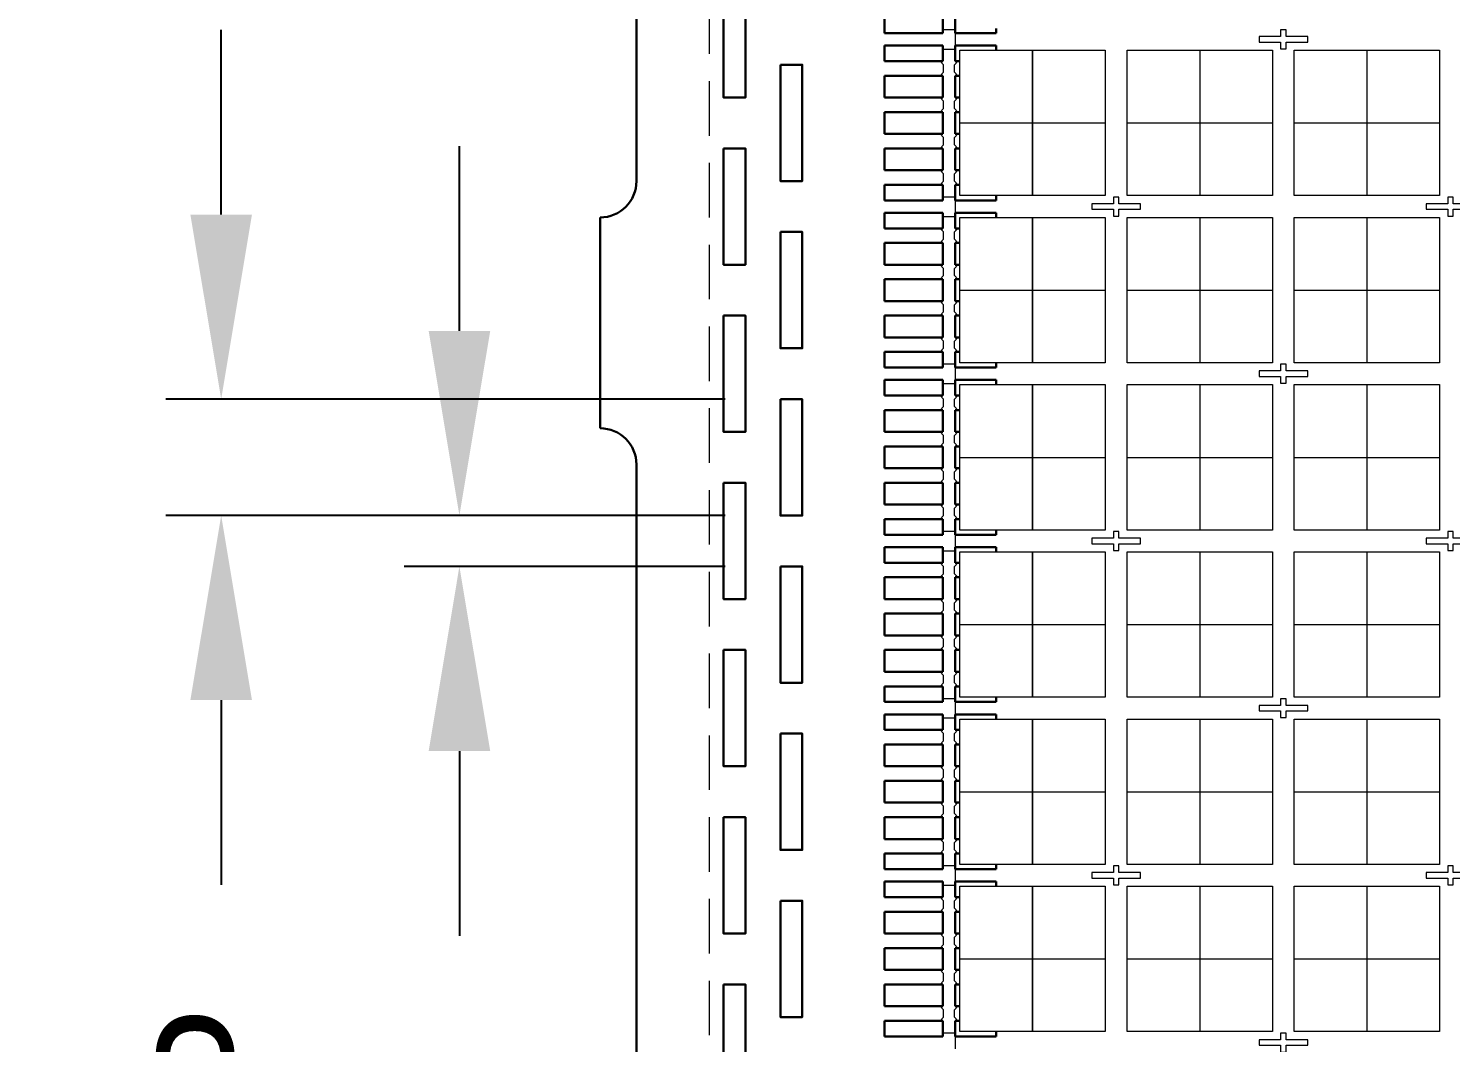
# Model space of a CAD drawing. Extents: x 1030 to 1169, y -270 to -166.
# Drawn here: x 1030.52 to 1050.09, y -223.43 to -209.48 of the extents above; entities that cross this region are included whole.
import ezdxf

# ---------------------------------------------------------------- set-up
doc = ezdxf.new("R2010")
doc.units = 0
doc.header["$LTSCALE"] = 3
doc.header["$MEASUREMENT"] = 0
for name, pattern in [('CENTER', [2, 1.25, -0.25, 0.25, -0.25]), ('HIDDEN', [0.375, 0.25, -0.125]), ('PHANTOM', [2.5, 1.25, -0.25, 0.25, -0.25, 0.25, -0.25])]:
    doc.linetypes.add(name, pattern=pattern)
for name, color, linetype, lineweight in [('CLIN', 1, 'CENTER', 15), ('DIM', 4, 'Continuous', 13), ('FULL METAL', 33, 'HIDDEN', 15), ('HIDN', 6, 'HIDDEN', 15), ('HIDN2', 3, 'HIDDEN', 15), ('OBJ', 3, 'Continuous', 30), ('OBJ1', 7, 'Continuous', 30), ('OBJ3', 40, 'Continuous', 30), ('PHANTOM', 5, 'PHANTOM', 15), ('SAW', 2, 'HIDDEN', 15)]:
    doc.layers.add(name, color=color, linetype=linetype, lineweight=lineweight)
doc.dimstyles.new('3DEC X 1', dxfattribs={"dimtxt": 1.778, "dimasz": 2.54, "dimexe": 0.762, "dimexo": 0.762, "dimgap": 0.762, "dimtad": 0, "dimdec": 3, "dimzin": 0, "dimdsep": 46, "dimtxsty": 'Standard', "dimcen": 0, "dimadec": 0, "dimazin": 0, "dimtfac": 1, "dimtdec": 3, "dimtofl": 0, "dimtmove": 0, "dimatfit": 3, "dimfxl": 1, "dimtolj": 1, "dimtzin": 0, "dimarcsym": 0})

# ---------------------------------------------------------------- blocks, each defined once
blk = doc.blocks.new('*D15')
at = {"layer": 'Defpoints', "color": 0, "transparency": 16777216}
for p in [(1477.423, -305.169), (1473.006, -305.869), (1477.423, -305.869)]:
    blk.add_point(p, dxfattribs=at)
at = {"layer": 'DIM', "color": 0, "lineweight": -2, "transparency": 16777216}
for p, q in [((1473.006, -302.629), (1473.006, -300.089)), ((1476.661, -305.169), (1472.244, -305.169)), ((1476.661, -305.869), (1472.244, -305.869)), ((1473.006, -308.409), (1473.006, -310.949))]:
    blk.add_line(p, q, dxfattribs=at)
at = {"layer": 'DIM', "color": 0, "transparency": 16777216}
for points in [[(1472.583, -302.629), (1473.43, -302.629), (1473.006, -305.169)], [(1472.583, -308.409), (1473.43, -308.409), (1473.006, -305.869)]]:
    blk.add_solid(points, dxfattribs=at)
at = {"layer": 'DIM', "color": 0, "transparency": 16777216, "insert": (1473.006, -318.379), "char_height": 1.778, "attachment_point": 5, "rotation": 90}
blk.add_mtext('\\A1;0.700 TYP', dxfattribs=at)
blk = doc.blocks.new('*D16')
at = {"layer": 'Defpoints', "color": 0, "transparency": 16777216}
for p in [(1477.423, -303.569), (1469.729, -305.169), (1477.423, -305.169)]:
    blk.add_point(p, dxfattribs=at)
at = {"layer": 'DIM', "color": 0, "lineweight": -2, "transparency": 16777216}
for p, q in [((1469.729, -301.029), (1469.729, -298.489)), ((1476.661, -303.569), (1468.967, -303.569)), ((1476.661, -305.169), (1468.967, -305.169)), ((1469.729, -307.709), (1469.729, -310.249))]:
    blk.add_line(p, q, dxfattribs=at)
at = {"layer": 'DIM', "color": 0, "transparency": 16777216}
for points in [[(1469.305, -301.029), (1470.152, -301.029), (1469.729, -303.569)], [(1469.305, -307.709), (1470.152, -307.709), (1469.729, -305.169)]]:
    blk.add_solid(points, dxfattribs=at)
at = {"layer": 'DIM', "color": 0, "transparency": 16777216, "insert": (1469.729, -317.53), "char_height": 1.778, "attachment_point": 5, "rotation": 90}
blk.add_mtext('\\A1;1.600 TYP', dxfattribs=at)

msp = doc.modelspace()

# ---------------------------------------------------------------- linework, layer by layer
at = {"layer": 'CLIN'}
for p, q in [((1044.3382, -209.7839), (1044.3382, -211.7839)), ((1044.3382, -211.7839), (1044.3382, -209.7839)), ((1046.6382, -209.7839), (1046.6382, -211.7839)), ((1048.9382, -209.7839), (1048.9382, -211.7839)), ((1043.3382, -210.7839), (1045.3382, -210.7839)), ((1043.3382, -210.7839), (1045.3382, -210.7839)), ((1045.6382, -210.7839), (1047.6382, -210.7839)), ((1047.9382, -210.7839), (1049.9382, -210.7839)), ((1044.3382, -212.0839), (1044.3382, -214.0839)), ((1044.3382, -214.0839), (1044.3382, -212.0839)), ((1046.6382, -212.0839), (1046.6382, -214.0839)), ((1048.9382, -212.0839), (1048.9382, -214.0839)), ((1043.3382, -213.0839), (1045.3382, -213.0839)), ((1043.3382, -213.0839), (1045.3382, -213.0839)), ((1045.6382, -213.0839), (1047.6382, -213.0839)), ((1047.9382, -213.0839), (1049.9382, -213.0839)), ((1044.3382, -214.3839), (1044.3382, -216.3839)), ((1044.3382, -216.3839), (1044.3382, -214.3839)), ((1046.6382, -214.3839), (1046.6382, -216.3839)), ((1048.9382, -214.3839), (1048.9382, -216.3839)), ((1043.3382, -215.3839), (1045.3382, -215.3839)), ((1043.3382, -215.3839), (1045.3382, -215.3839)), ((1045.6382, -215.3839), (1047.6382, -215.3839)), ((1047.9382, -215.3839), (1049.9382, -215.3839)), ((1044.3382, -216.6839), (1044.3382, -218.6839)), ((1044.3382, -218.6839), (1044.3382, -216.6839)), ((1046.6382, -216.6839), (1046.6382, -218.6839)), ((1048.9382, -216.6839), (1048.9382, -218.6839)), ((1043.3382, -217.6839), (1045.3382, -217.6839)), ((1043.3382, -217.6839), (1045.3382, -217.6839)), ((1045.6382, -217.6839), (1047.6382, -217.6839)), ((1047.9382, -217.6839), (1049.9382, -217.6839)), ((1044.3382, -218.9839), (1044.3382, -220.9839)), ((1044.3382, -220.9839), (1044.3382, -218.9839)), ((1046.6382, -218.9839), (1046.6382, -220.9839)), ((1048.9382, -218.9839), (1048.9382, -220.9839)), ((1043.3382, -219.9839), (1045.3382, -219.9839)), ((1043.3382, -219.9839), (1045.3382, -219.9839)), ((1045.6382, -219.9839), (1047.6382, -219.9839)), ((1047.9382, -219.9839), (1049.9382, -219.9839)), ((1044.3382, -221.2839), (1044.3382, -223.2839)), ((1044.3382, -223.2839), (1044.3382, -221.2839)), ((1046.6382, -221.2839), (1046.6382, -223.2839)), ((1048.9382, -221.2839), (1048.9382, -223.2839)), ((1043.3382, -222.2839), (1045.3382, -222.2839)), ((1043.3382, -222.2839), (1045.3382, -222.2839)), ((1045.6382, -222.2839), (1047.6382, -222.2839)), ((1047.9382, -222.2839), (1049.9382, -222.2839))]:
    msp.add_line(p, q, dxfattribs=at)
at = {"layer": 'FULL METAL'}
for points in [[(1047.4532, -209.6719), (1047.7502, -209.6719), (1047.7502, -209.7639), (1047.8262, -209.7639), (1047.8262, -209.6719), (1048.1232, -209.6719), (1048.1232, -209.5959), (1047.8262, -209.5959), (1047.8262, -209.5039), (1047.7502, -209.5039), (1047.7502, -209.5959), (1047.4532, -209.5959)], [(1045.1532, -211.9719), (1045.4502, -211.9719), (1045.4502, -212.0639), (1045.5262, -212.0639), (1045.5262, -211.9719), (1045.8232, -211.9719), (1045.8232, -211.8959), (1045.5262, -211.8959), (1045.5262, -211.8039), (1045.4502, -211.8039), (1045.4502, -211.8959), (1045.1532, -211.8959)], [(1049.7532, -211.9719), (1050.0502, -211.9719), (1050.0502, -212.0639), (1050.1262, -212.0639), (1050.1262, -211.9719), (1050.4232, -211.9719), (1050.4232, -211.8959), (1050.1262, -211.8959), (1050.1262, -211.8039), (1050.0502, -211.8039), (1050.0502, -211.8959), (1049.7532, -211.8959)], [(1047.4532, -214.2719), (1047.7502, -214.2719), (1047.7502, -214.3639), (1047.8262, -214.3639), (1047.8262, -214.2719), (1048.1232, -214.2719), (1048.1232, -214.1959), (1047.8262, -214.1959), (1047.8262, -214.1039), (1047.7502, -214.1039), (1047.7502, -214.1959), (1047.4532, -214.1959)], [(1045.1532, -216.5719), (1045.4502, -216.5719), (1045.4502, -216.6639), (1045.5262, -216.6639), (1045.5262, -216.5719), (1045.8232, -216.5719), (1045.8232, -216.4959), (1045.5262, -216.4959), (1045.5262, -216.4039), (1045.4502, -216.4039), (1045.4502, -216.4959), (1045.1532, -216.4959)], [(1049.7532, -216.5719), (1050.0502, -216.5719), (1050.0502, -216.6639), (1050.1262, -216.6639), (1050.1262, -216.5719), (1050.4232, -216.5719), (1050.4232, -216.4959), (1050.1262, -216.4959), (1050.1262, -216.4039), (1050.0502, -216.4039), (1050.0502, -216.4959), (1049.7532, -216.4959)], [(1047.4532, -218.8719), (1047.7502, -218.8719), (1047.7502, -218.9639), (1047.8262, -218.9639), (1047.8262, -218.8719), (1048.1232, -218.8719), (1048.1232, -218.7959), (1047.8262, -218.7959), (1047.8262, -218.7039), (1047.7502, -218.7039), (1047.7502, -218.7959), (1047.4532, -218.7959)], [(1045.1532, -221.1719), (1045.4502, -221.1719), (1045.4502, -221.2639), (1045.5262, -221.2639), (1045.5262, -221.1719), (1045.8232, -221.1719), (1045.8232, -221.0959), (1045.5262, -221.0959), (1045.5262, -221.0039), (1045.4502, -221.0039), (1045.4502, -221.0959), (1045.1532, -221.0959)], [(1049.7532, -221.1719), (1050.0502, -221.1719), (1050.0502, -221.2639), (1050.1262, -221.2639), (1050.1262, -221.1719), (1050.4232, -221.1719), (1050.4232, -221.0959), (1050.1262, -221.0959), (1050.1262, -221.0039), (1050.0502, -221.0039), (1050.0502, -221.0959), (1049.7532, -221.0959)], [(1047.4532, -223.4719), (1047.7502, -223.4719), (1047.7502, -223.5639), (1047.8262, -223.5639), (1047.8262, -223.4719), (1048.1232, -223.4719), (1048.1232, -223.3959), (1047.8262, -223.3959), (1047.8262, -223.3039), (1047.7502, -223.3039), (1047.7502, -223.3959), (1047.4532, -223.3959)]]:
    msp.add_lwpolyline(points, close=True, dxfattribs=at)
at = {"layer": 'HIDN'}
msp.add_lwpolyline([(1156.8882, -191.0839), (1039.8882, -191.0839), (1039.8882, -258.0839), (1156.8882, -258.0839)], close=True, dxfattribs=at)
at = {"layer": 'HIDN2'}
for p, q in [((1043.1032, -209.4989), (1043.2732, -209.4989)), ((1043.2732, -209.5489), (1043.2732, -209.7189)), ((1043.1032, -209.7689), (1043.2732, -209.7689)), ((1043.1032, -211.7989), (1043.2732, -211.7989)), ((1043.2732, -211.8489), (1043.2732, -212.0189)), ((1043.1032, -212.0689), (1043.2732, -212.0689)), ((1043.1032, -214.0989), (1043.2732, -214.0989)), ((1043.2732, -214.1489), (1043.2732, -214.3189)), ((1043.1032, -214.3689), (1043.2732, -214.3689)), ((1043.1032, -216.3989), (1043.2732, -216.3989)), ((1043.2732, -216.4489), (1043.2732, -216.6189)), ((1043.1032, -216.6689), (1043.2732, -216.6689)), ((1043.1032, -218.6989), (1043.2732, -218.6989)), ((1043.2732, -218.7489), (1043.2732, -218.9189)), ((1043.1032, -218.9689), (1043.2732, -218.9689)), ((1043.1032, -220.9989), (1043.2732, -220.9989)), ((1043.2732, -221.0489), (1043.2732, -221.2189)), ((1043.1032, -221.2689), (1043.2732, -221.2689)), ((1043.1032, -223.2989), (1043.2732, -223.2989)), ((1043.2732, -223.3489), (1043.2732, -223.5189))]:
    msp.add_line(p, q, dxfattribs=at)
at = {"layer": 'OBJ'}
for p, q in [((1038.8882, -211.5839), (1038.8882, -193.3839)), ((1038.3882, -214.9839), (1038.3882, -212.0839)), ((1038.3882, -212.0839), (1038.3882, -212.0839)), ((1038.3882, -214.9839), (1038.3882, -214.9839)), ((1038.8882, -233.6839), (1038.8882, -215.4839))]:
    msp.add_line(p, q, dxfattribs=at)
for centre, start, end in [((1038.3882, -211.5839), 270, 0), ((1038.3882, -215.4839), 0, 90)]:
    msp.add_arc(centre, 0.5, start, end, dxfattribs=at)
at = {"layer": 'OBJ1'}
for points in [[(1040.0882, -208.8339), (1040.3882, -208.8339), (1040.3882, -210.4339), (1040.0882, -210.4339)], [(1040.8702, -209.9839), (1041.1702, -209.9839), (1041.1702, -211.5839), (1040.8702, -211.5839)], [(1040.0882, -211.1339), (1040.3882, -211.1339), (1040.3882, -212.7339), (1040.0882, -212.7339)], [(1040.8702, -212.2839), (1041.1702, -212.2839), (1041.1702, -213.8839), (1040.8702, -213.8839)], [(1040.0882, -213.4339), (1040.3882, -213.4339), (1040.3882, -215.0339), (1040.0882, -215.0339)], [(1040.8702, -214.5839), (1041.1702, -214.5839), (1041.1702, -216.1839), (1040.8702, -216.1839)], [(1040.0882, -215.7339), (1040.3882, -215.7339), (1040.3882, -217.3339), (1040.0882, -217.3339)], [(1040.8702, -216.8839), (1041.1702, -216.8839), (1041.1702, -218.4839), (1040.8702, -218.4839)], [(1040.0882, -218.0339), (1040.3882, -218.0339), (1040.3882, -219.6339), (1040.0882, -219.6339)], [(1040.8702, -219.1839), (1041.1702, -219.1839), (1041.1702, -220.7839), (1040.8702, -220.7839)], [(1040.0882, -220.3339), (1040.3882, -220.3339), (1040.3882, -221.9339), (1040.0882, -221.9339)], [(1040.8702, -221.4839), (1041.1702, -221.4839), (1041.1702, -223.0839), (1040.8702, -223.0839)], [(1040.0882, -222.6339), (1040.3882, -222.6339), (1040.3882, -224.2339), (1040.0882, -224.2339)]]:
    msp.add_lwpolyline(points, close=True, dxfattribs=at)
at = {"layer": 'OBJ3'}
for p, q in [((1042.3032, -209.3339), (1042.3032, -209.5489)), ((1043.1032, -209.5489), (1043.1032, -209.3339)), ((1043.2732, -209.5489), (1043.2732, -209.3339)), ((1043.8382, -209.4839), (1043.8382, -209.5489)), ((1043.1032, -209.5489), (1042.3032, -209.5489)), ((1042.3032, -209.7189), (1043.1032, -209.7189)), ((1042.3032, -209.7189), (1042.3032, -209.9339)), ((1043.1032, -209.9339), (1043.1032, -209.7189)), ((1043.8382, -209.5489), (1043.2732, -209.5489)), ((1043.2732, -209.7189), (1043.8382, -209.7189)), ((1043.2732, -209.9339), (1043.2732, -209.7189)), ((1043.8382, -209.7839), (1043.8382, -209.7189)), ((1042.3032, -209.9339), (1043.1032, -209.9339)), ((1043.3382, -209.9339), (1043.2732, -209.9339)), ((1042.3032, -210.1339), (1043.1032, -210.1339)), ((1042.3032, -210.1339), (1042.3032, -210.4339)), ((1043.1032, -210.4339), (1043.1032, -210.1339)), ((1043.2732, -210.4339), (1043.2732, -210.1339)), ((1043.3382, -210.1339), (1043.2732, -210.1339)), ((1042.3032, -210.4339), (1043.1032, -210.4339)), ((1043.3382, -210.4339), (1043.2732, -210.4339)), ((1042.3032, -210.6339), (1043.1032, -210.6339)), ((1042.3032, -210.6339), (1042.3032, -210.9339)), ((1043.1032, -210.9339), (1043.1032, -210.6339)), ((1043.2732, -210.9339), (1043.2732, -210.6339)), ((1043.3382, -210.6339), (1043.2732, -210.6339)), ((1042.3032, -210.9339), (1043.1032, -210.9339)), ((1043.3382, -210.9339), (1043.2732, -210.9339)), ((1042.3032, -211.1339), (1043.1032, -211.1339)), ((1042.3032, -211.1339), (1042.3032, -211.4339)), ((1043.1032, -211.4339), (1043.1032, -211.1339)), ((1043.2732, -211.4339), (1043.2732, -211.1339)), ((1043.3382, -211.1339), (1043.2732, -211.1339)), ((1042.3032, -211.4339), (1043.1032, -211.4339)), ((1043.3382, -211.4339), (1043.2732, -211.4339)), ((1042.3032, -211.6339), (1043.1032, -211.6339)), ((1042.3032, -211.6339), (1042.3032, -211.8489)), ((1043.1032, -211.8489), (1043.1032, -211.6339)), ((1043.2732, -211.8489), (1043.2732, -211.6339)), ((1043.3382, -211.6339), (1043.2732, -211.6339)), ((1043.1032, -211.8489), (1042.3032, -211.8489)), ((1043.8382, -211.8489), (1043.2732, -211.8489)), ((1043.8382, -211.7839), (1043.8382, -211.8489)), ((1042.3032, -212.0189), (1043.1032, -212.0189)), ((1042.3032, -212.0189), (1042.3032, -212.2339)), ((1043.1032, -212.2339), (1043.1032, -212.0189)), ((1043.2732, -212.0189), (1043.8382, -212.0189)), ((1043.2732, -212.2339), (1043.2732, -212.0189)), ((1043.8382, -212.0839), (1043.8382, -212.0189)), ((1042.3032, -212.2339), (1043.1032, -212.2339)), ((1043.3382, -212.2339), (1043.2732, -212.2339)), ((1042.3032, -212.4339), (1043.1032, -212.4339)), ((1042.3032, -212.4339), (1042.3032, -212.7339)), ((1043.1032, -212.7339), (1043.1032, -212.4339)), ((1043.2732, -212.7339), (1043.2732, -212.4339)), ((1043.3382, -212.4339), (1043.2732, -212.4339)), ((1042.3032, -212.7339), (1043.1032, -212.7339)), ((1043.3382, -212.7339), (1043.2732, -212.7339)), ((1042.3032, -212.9339), (1043.1032, -212.9339)), ((1042.3032, -212.9339), (1042.3032, -213.2339)), ((1043.1032, -213.2339), (1043.1032, -212.9339)), ((1043.2732, -213.2339), (1043.2732, -212.9339)), ((1043.3382, -212.9339), (1043.2732, -212.9339)), ((1042.3032, -213.2339), (1043.1032, -213.2339)), ((1043.3382, -213.2339), (1043.2732, -213.2339)), ((1042.3032, -213.4339), (1043.1032, -213.4339)), ((1042.3032, -213.4339), (1042.3032, -213.7339)), ((1043.1032, -213.7339), (1043.1032, -213.4339)), ((1043.2732, -213.7339), (1043.2732, -213.4339)), ((1043.3382, -213.4339), (1043.2732, -213.4339)), ((1042.3032, -213.7339), (1043.1032, -213.7339)), ((1043.3382, -213.7339), (1043.2732, -213.7339)), ((1042.3032, -213.9339), (1043.1032, -213.9339)), ((1042.3032, -213.9339), (1042.3032, -214.1489)), ((1043.1032, -214.1489), (1043.1032, -213.9339)), ((1043.2732, -214.1489), (1043.2732, -213.9339)), ((1043.3382, -213.9339), (1043.2732, -213.9339)), ((1043.1032, -214.1489), (1042.3032, -214.1489)), ((1043.8382, -214.1489), (1043.2732, -214.1489)), ((1043.8382, -214.0839), (1043.8382, -214.1489)), ((1042.3032, -214.3189), (1043.1032, -214.3189)), ((1042.3032, -214.3189), (1042.3032, -214.5339)), ((1043.1032, -214.5339), (1043.1032, -214.3189)), ((1043.2732, -214.3189), (1043.8382, -214.3189)), ((1043.2732, -214.5339), (1043.2732, -214.3189)), ((1043.8382, -214.3839), (1043.8382, -214.3189)), ((1042.3032, -214.5339), (1043.1032, -214.5339)), ((1043.3382, -214.5339), (1043.2732, -214.5339)), ((1042.3032, -214.7339), (1043.1032, -214.7339)), ((1042.3032, -214.7339), (1042.3032, -215.0339)), ((1043.1032, -215.0339), (1043.1032, -214.7339)), ((1043.2732, -215.0339), (1043.2732, -214.7339)), ((1043.3382, -214.7339), (1043.2732, -214.7339)), ((1042.3032, -215.0339), (1043.1032, -215.0339)), ((1043.3382, -215.0339), (1043.2732, -215.0339)), ((1042.3032, -215.2339), (1043.1032, -215.2339)), ((1042.3032, -215.2339), (1042.3032, -215.5339)), ((1043.1032, -215.5339), (1043.1032, -215.2339)), ((1043.2732, -215.5339), (1043.2732, -215.2339)), ((1043.3382, -215.2339), (1043.2732, -215.2339)), ((1042.3032, -215.5339), (1043.1032, -215.5339)), ((1043.3382, -215.5339), (1043.2732, -215.5339)), ((1042.3032, -215.7339), (1043.1032, -215.7339)), ((1042.3032, -215.7339), (1042.3032, -216.0339)), ((1043.1032, -216.0339), (1043.1032, -215.7339)), ((1043.2732, -216.0339), (1043.2732, -215.7339)), ((1043.3382, -215.7339), (1043.2732, -215.7339)), ((1042.3032, -216.0339), (1043.1032, -216.0339)), ((1043.3382, -216.0339), (1043.2732, -216.0339)), ((1042.3032, -216.2339), (1043.1032, -216.2339)), ((1042.3032, -216.2339), (1042.3032, -216.4489)), ((1043.1032, -216.4489), (1043.1032, -216.2339)), ((1043.2732, -216.4489), (1043.2732, -216.2339)), ((1043.3382, -216.2339), (1043.2732, -216.2339)), ((1043.1032, -216.4489), (1042.3032, -216.4489)), ((1043.8382, -216.4489), (1043.2732, -216.4489)), ((1043.8382, -216.3839), (1043.8382, -216.4489)), ((1042.3032, -216.6189), (1043.1032, -216.6189)), ((1042.3032, -216.6189), (1042.3032, -216.8339)), ((1043.1032, -216.8339), (1043.1032, -216.6189)), ((1043.2732, -216.6189), (1043.8382, -216.6189)), ((1043.2732, -216.8339), (1043.2732, -216.6189)), ((1043.8382, -216.6839), (1043.8382, -216.6189)), ((1042.3032, -216.8339), (1043.1032, -216.8339)), ((1043.3382, -216.8339), (1043.2732, -216.8339)), ((1042.3032, -217.0339), (1043.1032, -217.0339)), ((1042.3032, -217.0339), (1042.3032, -217.3339)), ((1043.1032, -217.3339), (1043.1032, -217.0339)), ((1043.2732, -217.3339), (1043.2732, -217.0339)), ((1043.3382, -217.0339), (1043.2732, -217.0339)), ((1042.3032, -217.3339), (1043.1032, -217.3339)), ((1043.3382, -217.3339), (1043.2732, -217.3339)), ((1042.3032, -217.5339), (1043.1032, -217.5339)), ((1042.3032, -217.5339), (1042.3032, -217.8339)), ((1043.1032, -217.8339), (1043.1032, -217.5339)), ((1043.2732, -217.8339), (1043.2732, -217.5339)), ((1043.3382, -217.5339), (1043.2732, -217.5339)), ((1042.3032, -217.8339), (1043.1032, -217.8339)), ((1043.3382, -217.8339), (1043.2732, -217.8339)), ((1042.3032, -218.0339), (1043.1032, -218.0339)), ((1042.3032, -218.0339), (1042.3032, -218.3339)), ((1043.1032, -218.3339), (1043.1032, -218.0339)), ((1043.2732, -218.3339), (1043.2732, -218.0339)), ((1043.3382, -218.0339), (1043.2732, -218.0339)), ((1042.3032, -218.3339), (1043.1032, -218.3339)), ((1043.3382, -218.3339), (1043.2732, -218.3339)), ((1042.3032, -218.5339), (1043.1032, -218.5339)), ((1042.3032, -218.5339), (1042.3032, -218.7489)), ((1043.1032, -218.7489), (1043.1032, -218.5339)), ((1043.2732, -218.7489), (1043.2732, -218.5339)), ((1043.3382, -218.5339), (1043.2732, -218.5339)), ((1043.8382, -218.6839), (1043.8382, -218.7489)), ((1043.1032, -218.7489), (1042.3032, -218.7489)), ((1042.3032, -218.9189), (1043.1032, -218.9189)), ((1042.3032, -218.9189), (1042.3032, -219.1339)), ((1043.1032, -219.1339), (1043.1032, -218.9189)), ((1043.8382, -218.7489), (1043.2732, -218.7489)), ((1043.2732, -218.9189), (1043.8382, -218.9189)), ((1043.2732, -219.1339), (1043.2732, -218.9189)), ((1043.8382, -218.9839), (1043.8382, -218.9189)), ((1042.3032, -219.1339), (1043.1032, -219.1339)), ((1043.3382, -219.1339), (1043.2732, -219.1339)), ((1042.3032, -219.3339), (1043.1032, -219.3339)), ((1042.3032, -219.3339), (1042.3032, -219.6339)), ((1043.1032, -219.6339), (1043.1032, -219.3339)), ((1043.2732, -219.6339), (1043.2732, -219.3339)), ((1043.3382, -219.3339), (1043.2732, -219.3339)), ((1042.3032, -219.6339), (1043.1032, -219.6339)), ((1043.3382, -219.6339), (1043.2732, -219.6339)), ((1042.3032, -219.8339), (1043.1032, -219.8339)), ((1042.3032, -219.8339), (1042.3032, -220.1339)), ((1043.1032, -220.1339), (1043.1032, -219.8339)), ((1043.2732, -220.1339), (1043.2732, -219.8339)), ((1043.3382, -219.8339), (1043.2732, -219.8339)), ((1042.3032, -220.1339), (1043.1032, -220.1339)), ((1043.3382, -220.1339), (1043.2732, -220.1339)), ((1042.3032, -220.3339), (1043.1032, -220.3339)), ((1042.3032, -220.3339), (1042.3032, -220.6339)), ((1043.1032, -220.6339), (1043.1032, -220.3339)), ((1043.2732, -220.6339), (1043.2732, -220.3339)), ((1043.3382, -220.3339), (1043.2732, -220.3339)), ((1042.3032, -220.6339), (1043.1032, -220.6339)), ((1043.3382, -220.6339), (1043.2732, -220.6339)), ((1042.3032, -220.8339), (1043.1032, -220.8339)), ((1042.3032, -220.8339), (1042.3032, -221.0489)), ((1043.1032, -221.0489), (1043.1032, -220.8339)), ((1043.2732, -221.0489), (1043.2732, -220.8339)), ((1043.3382, -220.8339), (1043.2732, -220.8339)), ((1043.1032, -221.0489), (1042.3032, -221.0489)), ((1043.8382, -221.0489), (1043.2732, -221.0489)), ((1043.8382, -220.9839), (1043.8382, -221.0489)), ((1042.3032, -221.2189), (1043.1032, -221.2189)), ((1042.3032, -221.2189), (1042.3032, -221.4339)), ((1043.1032, -221.4339), (1043.1032, -221.2189)), ((1043.2732, -221.2189), (1043.8382, -221.2189)), ((1043.2732, -221.4339), (1043.2732, -221.2189)), ((1043.8382, -221.2839), (1043.8382, -221.2189)), ((1042.3032, -221.4339), (1043.1032, -221.4339)), ((1043.3382, -221.4339), (1043.2732, -221.4339)), ((1042.3032, -221.6339), (1043.1032, -221.6339)), ((1042.3032, -221.6339), (1042.3032, -221.9339)), ((1043.1032, -221.9339), (1043.1032, -221.6339)), ((1043.2732, -221.9339), (1043.2732, -221.6339)), ((1043.3382, -221.6339), (1043.2732, -221.6339)), ((1042.3032, -221.9339), (1043.1032, -221.9339)), ((1043.3382, -221.9339), (1043.2732, -221.9339)), ((1042.3032, -222.1339), (1043.1032, -222.1339)), ((1042.3032, -222.1339), (1042.3032, -222.4339)), ((1043.1032, -222.4339), (1043.1032, -222.1339)), ((1043.2732, -222.4339), (1043.2732, -222.1339)), ((1043.3382, -222.1339), (1043.2732, -222.1339)), ((1042.3032, -222.4339), (1043.1032, -222.4339)), ((1043.3382, -222.4339), (1043.2732, -222.4339)), ((1042.3032, -222.6339), (1043.1032, -222.6339)), ((1042.3032, -222.6339), (1042.3032, -222.9339)), ((1043.1032, -222.9339), (1043.1032, -222.6339)), ((1043.2732, -222.9339), (1043.2732, -222.6339)), ((1043.3382, -222.6339), (1043.2732, -222.6339)), ((1042.3032, -222.9339), (1043.1032, -222.9339)), ((1043.3382, -222.9339), (1043.2732, -222.9339)), ((1042.3032, -223.1339), (1043.1032, -223.1339)), ((1042.3032, -223.1339), (1042.3032, -223.3489)), ((1043.1032, -223.3489), (1043.1032, -223.1339)), ((1043.2732, -223.3489), (1043.2732, -223.1339)), ((1043.3382, -223.1339), (1043.2732, -223.1339)), ((1043.1032, -223.3489), (1042.3032, -223.3489)), ((1043.8382, -223.3489), (1043.2732, -223.3489)), ((1043.8382, -223.2839), (1043.8382, -223.3489))]:
    msp.add_line(p, q, dxfattribs=at)
at = {"layer": 'PHANTOM'}
for points in [[(1043.3382, -209.7839), (1045.3382, -209.7839), (1045.3382, -211.7839), (1043.3382, -211.7839)], [(1045.6382, -209.7839), (1047.6382, -209.7839), (1047.6382, -211.7839), (1045.6382, -211.7839)], [(1047.9382, -209.7839), (1049.9382, -209.7839), (1049.9382, -211.7839), (1047.9382, -211.7839)], [(1043.3382, -212.0839), (1045.3382, -212.0839), (1045.3382, -214.0839), (1043.3382, -214.0839)], [(1045.6382, -212.0839), (1047.6382, -212.0839), (1047.6382, -214.0839), (1045.6382, -214.0839)], [(1047.9382, -212.0839), (1049.9382, -212.0839), (1049.9382, -214.0839), (1047.9382, -214.0839)], [(1043.3382, -214.3839), (1045.3382, -214.3839), (1045.3382, -216.3839), (1043.3382, -216.3839)], [(1045.6382, -214.3839), (1047.6382, -214.3839), (1047.6382, -216.3839), (1045.6382, -216.3839)], [(1047.9382, -214.3839), (1049.9382, -214.3839), (1049.9382, -216.3839), (1047.9382, -216.3839)], [(1043.3382, -216.6839), (1045.3382, -216.6839), (1045.3382, -218.6839), (1043.3382, -218.6839)], [(1045.6382, -216.6839), (1047.6382, -216.6839), (1047.6382, -218.6839), (1045.6382, -218.6839)], [(1047.9382, -216.6839), (1049.9382, -216.6839), (1049.9382, -218.6839), (1047.9382, -218.6839)], [(1043.3382, -218.9839), (1045.3382, -218.9839), (1045.3382, -220.9839), (1043.3382, -220.9839)], [(1045.6382, -218.9839), (1047.6382, -218.9839), (1047.6382, -220.9839), (1045.6382, -220.9839)], [(1047.9382, -218.9839), (1049.9382, -218.9839), (1049.9382, -220.9839), (1047.9382, -220.9839)], [(1043.3382, -221.2839), (1045.3382, -221.2839), (1045.3382, -223.2839), (1043.3382, -223.2839)], [(1045.6382, -221.2839), (1047.6382, -221.2839), (1047.6382, -223.2839), (1045.6382, -223.2839)], [(1047.9382, -221.2839), (1049.9382, -221.2839), (1049.9382, -223.2839), (1047.9382, -223.2839)]]:
    msp.add_lwpolyline(points, close=True, dxfattribs=at)
at = {"layer": 'SAW'}
for p, q in [((1043.1132, -209.9839), (1043.0652, -209.9339)), ((1043.1132, -210.0839), (1043.0652, -210.1339)), ((1043.1132, -210.0839), (1043.1132, -209.9839)), ((1043.2632, -209.9839), (1043.3112, -209.9339)), ((1043.2632, -210.0839), (1043.2632, -209.9839)), ((1043.2632, -210.0839), (1043.3112, -210.1339)), ((1043.1132, -210.4839), (1043.0652, -210.4339)), ((1043.1132, -210.5839), (1043.1132, -210.4839)), ((1043.2632, -210.4839), (1043.3112, -210.4339)), ((1043.2632, -210.5839), (1043.2632, -210.4839)), ((1043.1132, -210.5839), (1043.0652, -210.6339)), ((1043.2632, -210.5839), (1043.3112, -210.6339)), ((1043.1132, -210.9839), (1043.0652, -210.9339)), ((1043.1132, -211.0839), (1043.0652, -211.1339)), ((1043.1132, -211.0839), (1043.1132, -210.9839)), ((1043.2632, -210.9839), (1043.3112, -210.9339)), ((1043.2632, -211.0839), (1043.2632, -210.9839)), ((1043.2632, -211.0839), (1043.3112, -211.1339)), ((1043.1132, -211.4839), (1043.0652, -211.4339)), ((1043.1132, -211.5839), (1043.1132, -211.4839)), ((1043.2632, -211.4839), (1043.3112, -211.4339)), ((1043.2632, -211.5839), (1043.2632, -211.4839)), ((1043.1132, -211.5839), (1043.0652, -211.6339)), ((1043.2632, -211.5839), (1043.3112, -211.6339)), ((1043.1132, -212.2839), (1043.0652, -212.2339)), ((1043.2632, -212.2839), (1043.3112, -212.2339)), ((1043.1132, -212.3839), (1043.0652, -212.4339)), ((1043.1132, -212.3839), (1043.1132, -212.2839)), ((1043.2632, -212.3839), (1043.2632, -212.2839)), ((1043.2632, -212.3839), (1043.3112, -212.4339)), ((1043.1132, -212.7839), (1043.0652, -212.7339)), ((1043.1132, -212.8839), (1043.1132, -212.7839)), ((1043.2632, -212.7839), (1043.3112, -212.7339)), ((1043.2632, -212.8839), (1043.2632, -212.7839)), ((1043.1132, -212.8839), (1043.0652, -212.9339)), ((1043.2632, -212.8839), (1043.3112, -212.9339)), ((1043.1132, -213.2839), (1043.0652, -213.2339)), ((1043.2632, -213.2839), (1043.3112, -213.2339)), ((1043.1132, -213.3839), (1043.0652, -213.4339)), ((1043.1132, -213.3839), (1043.1132, -213.2839)), ((1043.2632, -213.3839), (1043.2632, -213.2839)), ((1043.2632, -213.3839), (1043.3112, -213.4339)), ((1043.1132, -213.7839), (1043.0652, -213.7339)), ((1043.1132, -213.8839), (1043.1132, -213.7839)), ((1043.2632, -213.7839), (1043.3112, -213.7339)), ((1043.2632, -213.8839), (1043.2632, -213.7839)), ((1043.1132, -213.8839), (1043.0652, -213.9339)), ((1043.2632, -213.8839), (1043.3112, -213.9339)), ((1043.1132, -214.5839), (1043.0652, -214.5339)), ((1043.1132, -214.6839), (1043.1132, -214.5839)), ((1043.2632, -214.5839), (1043.3112, -214.5339)), ((1043.2632, -214.6839), (1043.2632, -214.5839)), ((1043.1132, -214.6839), (1043.0652, -214.7339)), ((1043.2632, -214.6839), (1043.3112, -214.7339)), ((1043.1132, -215.0839), (1043.0652, -215.0339)), ((1043.1132, -215.1839), (1043.0652, -215.2339)), ((1043.1132, -215.1839), (1043.1132, -215.0839)), ((1043.2632, -215.0839), (1043.3112, -215.0339)), ((1043.2632, -215.1839), (1043.2632, -215.0839)), ((1043.2632, -215.1839), (1043.3112, -215.2339)), ((1043.1132, -215.5839), (1043.0652, -215.5339)), ((1043.1132, -215.6839), (1043.1132, -215.5839)), ((1043.2632, -215.5839), (1043.3112, -215.5339)), ((1043.2632, -215.6839), (1043.2632, -215.5839)), ((1043.1132, -215.6839), (1043.0652, -215.7339)), ((1043.2632, -215.6839), (1043.3112, -215.7339)), ((1043.1132, -216.0839), (1043.0652, -216.0339)), ((1043.1132, -216.1839), (1043.1132, -216.0839)), ((1043.2632, -216.0839), (1043.3112, -216.0339)), ((1043.2632, -216.1839), (1043.2632, -216.0839)), ((1043.1132, -216.1839), (1043.0652, -216.2339)), ((1043.2632, -216.1839), (1043.3112, -216.2339)), ((1043.1132, -216.8839), (1043.0652, -216.8339)), ((1043.1132, -216.9839), (1043.1132, -216.8839)), ((1043.2632, -216.8839), (1043.3112, -216.8339)), ((1043.2632, -216.9839), (1043.2632, -216.8839)), ((1043.1132, -216.9839), (1043.0652, -217.0339)), ((1043.2632, -216.9839), (1043.3112, -217.0339)), ((1043.1132, -217.3839), (1043.0652, -217.3339)), ((1043.2632, -217.3839), (1043.3112, -217.3339)), ((1043.1132, -217.4839), (1043.0652, -217.5339)), ((1043.1132, -217.4839), (1043.1132, -217.3839)), ((1043.2632, -217.4839), (1043.2632, -217.3839)), ((1043.2632, -217.4839), (1043.3112, -217.5339)), ((1043.1132, -217.8839), (1043.0652, -217.8339)), ((1043.1132, -217.9839), (1043.1132, -217.8839)), ((1043.2632, -217.8839), (1043.3112, -217.8339)), ((1043.2632, -217.9839), (1043.2632, -217.8839)), ((1043.1132, -217.9839), (1043.0652, -218.0339)), ((1043.2632, -217.9839), (1043.3112, -218.0339)), ((1043.1132, -218.3839), (1043.0652, -218.3339)), ((1043.1132, -218.4839), (1043.0652, -218.5339)), ((1043.1132, -218.4839), (1043.1132, -218.3839)), ((1043.2632, -218.3839), (1043.3112, -218.3339)), ((1043.2632, -218.4839), (1043.2632, -218.3839)), ((1043.2632, -218.4839), (1043.3112, -218.5339)), ((1043.1132, -219.1839), (1043.0652, -219.1339)), ((1043.1132, -219.2839), (1043.0652, -219.3339)), ((1043.1132, -219.2839), (1043.1132, -219.1839)), ((1043.2632, -219.1839), (1043.3112, -219.1339)), ((1043.2632, -219.2839), (1043.2632, -219.1839)), ((1043.2632, -219.2839), (1043.3112, -219.3339)), ((1043.1132, -219.6839), (1043.0652, -219.6339)), ((1043.1132, -219.7839), (1043.1132, -219.6839)), ((1043.2632, -219.6839), (1043.3112, -219.6339)), ((1043.2632, -219.7839), (1043.2632, -219.6839)), ((1043.1132, -219.7839), (1043.0652, -219.8339)), ((1043.2632, -219.7839), (1043.3112, -219.8339)), ((1043.1132, -220.1839), (1043.0652, -220.1339)), ((1043.1132, -220.2839), (1043.0652, -220.3339)), ((1043.1132, -220.2839), (1043.1132, -220.1839)), ((1043.2632, -220.1839), (1043.3112, -220.1339)), ((1043.2632, -220.2839), (1043.2632, -220.1839)), ((1043.2632, -220.2839), (1043.3112, -220.3339)), ((1043.1132, -220.6839), (1043.0652, -220.6339)), ((1043.2632, -220.6839), (1043.3112, -220.6339)), ((1043.1132, -220.7839), (1043.0652, -220.8339)), ((1043.1132, -220.7839), (1043.1132, -220.6839)), ((1043.2632, -220.7839), (1043.2632, -220.6839)), ((1043.2632, -220.7839), (1043.3112, -220.8339)), ((1043.1132, -221.4839), (1043.0652, -221.4339)), ((1043.2632, -221.4839), (1043.3112, -221.4339)), ((1043.1132, -221.5839), (1043.0652, -221.6339)), ((1043.1132, -221.5839), (1043.1132, -221.4839)), ((1043.2632, -221.5839), (1043.2632, -221.4839)), ((1043.2632, -221.5839), (1043.3112, -221.6339)), ((1043.1132, -221.9839), (1043.0652, -221.9339)), ((1043.1132, -222.0839), (1043.1132, -221.9839)), ((1043.2632, -221.9839), (1043.3112, -221.9339)), ((1043.2632, -222.0839), (1043.2632, -221.9839)), ((1043.1132, -222.0839), (1043.0652, -222.1339)), ((1043.2632, -222.0839), (1043.3112, -222.1339)), ((1043.1132, -222.4839), (1043.0652, -222.4339)), ((1043.2632, -222.4839), (1043.3112, -222.4339)), ((1043.1132, -222.5839), (1043.0652, -222.6339)), ((1043.1132, -222.5839), (1043.1132, -222.4839)), ((1043.2632, -222.5839), (1043.2632, -222.4839)), ((1043.2632, -222.5839), (1043.3112, -222.6339)), ((1043.1132, -222.9839), (1043.0652, -222.9339)), ((1043.1132, -223.0839), (1043.1132, -222.9839)), ((1043.2632, -222.9839), (1043.3112, -222.9339)), ((1043.2632, -223.0839), (1043.2632, -222.9839)), ((1043.1132, -223.0839), (1043.0652, -223.1339)), ((1043.2632, -223.0839), (1043.3112, -223.1339))]:
    msp.add_line(p, q, dxfattribs=at)

# ---------------------------------------------------------------- dimensions: what is measured, and where the dimension line sits
at = {"layer": 'DIM'}
for base, p1, p2, picture, middle in [((1033.1758, -216.1839), (1040.8702, -214.5839), (1040.8702, -216.1839), '*D16', (1033.1758, -228.5452)), ((1036.4535, -216.8839), (1040.8702, -216.1839), (1040.8702, -216.8839), '*D15', (1036.4535, -229.3934))]:
    dim = msp.add_linear_dim(base=base, p1=p1, p2=p2, angle=90, text='<> TYP', dimstyle='3DEC X 1', dxfattribs=at)
    dim.commit()
    dim.dimension.update_dxf_attribs({"geometry": picture, "text_midpoint": middle, "dimtype": 128, "insert": (-436.5529, 88.9852)})

doc.saveas('drawing.dxf')
